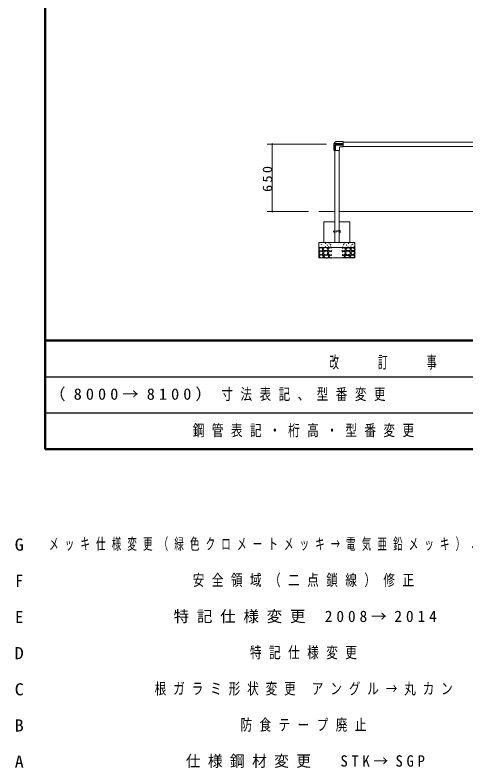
# Model space of a CAD drawing. Units: millimetres, scale not verified. Extents: x -19540 to 0, y -3090 to 13350.
# Drawn here: x -19540 to -15176, y -3086 to 4200 of the extents above; entities that cross this region are included whole.
import ezdxf
from ezdxf.enums import TextEntityAlignment as Align

# ---------------------------------------------------------------- set-up
doc = ezdxf.new("R2010")
doc.units = ezdxf.units.MM
for name, color, linetype, lineweight in [('A3図枠', 7, 'Continuous', 25), ('線', 2, 'Continuous', 25), ('補助', 2, 'Continuous', 13)]:
    doc.layers.add(name, color=color, linetype=linetype, lineweight=lineweight)
doc.layers.add('DEFPOINTS_4', color=57, linetype='Continuous')
doc.layers.add('図面プロファイル', color=7, linetype='Continuous')
doc.styles.add('ＭＳ ゴシック', font='')
doc.styles.get('ＭＳ ゴシック').set_extended_font_data('MS Gothic')

# ---------------------------------------------------------------- blocks, each defined once
blk = doc.blocks.new('dimension_origin')
at = {"color": 0, "linetype": 'Continuous', "lineweight": -2}
blk.add_circle((0, 0), 1.25, dxfattribs=at)

msp = doc.modelspace()

# ---------------------------------------------------------------- linework, layer by layer
at = {"layer": 'A3図枠', "lineweight": 50}
for p, q in [((-19250, 13350), (-19250, 0)), ((-19250, 1050), (0, 1050)), ((-19250, 0), (0, 0))]:
    msp.add_line(p, q, dxfattribs=at)
at = {"layer": 'A3図枠'}
for p, q in [((-19250, 700), (-12175, 700)), ((-19250, 350), (-12175, 350))]:
    msp.add_line(p, q, dxfattribs=at)
at = {"layer": '線', "color": 7, "lineweight": 13}
for p, q in [((-16455.5, 2955), (-16455.5, 2945)), ((-16451.5, 2943), (-16451.5, 2892)), ((-16425, 2976.5), (-16367, 2976.5)), ((-16398.5, 2921.5), (-16398.5, 2892)), ((-16396.5, 2923.5), (-16367, 2923.5)), ((-16365, 2974.5), (-16365, 2925.5)), ((-16365, 2971.35), (-14871, 2971.35)), ((-16365, 2928.65), (-14871, 2928.65)), ((-16449.5, 2890), (-16400.5, 2890)), ((-16446.35, 2110.51), (-16446.35, 2890)), ((-16403.65, 2114.557), (-16403.65, 2890)), ((-16600, 2300), (-16446.35, 2300)), ((-16403.65, 2300), (-14846.35, 2300)), ((-16550, 2200), (-16550, 2000)), ((-16550, 2200), (-16446.35, 2200)), ((-16403.65, 2200), (-16300, 2200)), ((-16300, 2200), (-16300, 2000)), ((-16398.97, 2115), (-16451.972, 2109.978)), ((-16398.034, 2105), (-16451.032, 2100.022)), ((-16446.35, 2000), (-16446.35, 2100.462)), ((-16403.65, 2000), (-16403.65, 2104.472)), ((-16600, 2000), (-16600, 1850)), ((-16600, 2000), (-16250, 2000)), ((-16446.35, 2000), (-16403.65, 2000)), ((-16250, 2000), (-16250, 1850)), ((-16600, 1950), (-16250, 1950)), ((-16600, 1850), (-16250, 1850))]:
    msp.add_line(p, q, dxfattribs=at)
at = {"layer": '線'}
for p, q in [((-16453.5, 2957), (-16365, 2957)), ((-16453.5, 2943), (-16450.368, 2943)), ((-16450.368, 2892), (-16450.368, 2943)), ((-16441.041, 2892), (-16441.041, 2943)), ((-16441.041, 2943), (-16365, 2943)), ((-16438.123, 2890), (-16438.123, 2943)), ((-16446.35, 2099.495), (-16451.967, 2100.022)), ((-16398.946, 2095.047), (-16403.65, 2095.488))]:
    msp.add_line(p, q, dxfattribs=at)
at = {"layer": '線', "color": 7, "lineweight": 13}
msp.add_lwpolyline([(-16425, 2976.5), (-16428.423, 2976.278), (-16431.788, 2975.616), (-16435.04, 2974.525), (-16438.123, 2973.023), (-16441.563, 2970.686), (-16444.595, 2967.84), (-16447.145, 2964.555), (-16449.149, 2960.912), (-16450.559, 2957)], dxfattribs=at)
at = {"layer": '線'}
for points in [[(-16577.551, 1949.402), (-16584.014, 1946.862), (-16590.225, 1943.382), (-16596.083, 1939.344), (-16599.731, 1933.877), (-16598.719, 1926.294), (-16593.711, 1919.935), (-16586.845, 1917.345), (-16579.136, 1917.084), (-16571.523, 1917.688), (-16565.194, 1920.252), (-16561.442, 1925.538), (-16560.125, 1931.976), (-16560.973, 1937.181), (-16563.927, 1942.115), (-16570.087, 1946.942)], [(-16580.086, 1916.45), (-16585.415, 1913.657), (-16590.859, 1909.479), (-16597.308, 1902.659), (-16599.731, 1895.855), (-16596.103, 1891.027), (-16589.592, 1886.666), (-16582.954, 1882.379), (-16576.284, 1880.329), (-16568.64, 1882.776), (-16562.343, 1889.201), (-16559.236, 1897.478), (-16560.759, 1905.994), (-16568.917, 1913.245)], [(-16538.127, 1949.493), (-16543.032, 1948.876), (-16548.669, 1946.79), (-16556.64, 1941.002), (-16560.292, 1934.086), (-16559.417, 1930.124), (-16555.696, 1925.707), (-16546.205, 1920.934), (-16536.235, 1919.49), (-16528.885, 1919.318), (-16521.369, 1920.842), (-16513.77, 1925.456), (-16510.016, 1931.653), (-16510.986, 1936.306), (-16515.693, 1941.654), (-16526.361, 1947.861)], [(-16550.831, 1885.163), (-16538.242, 1878.307), (-16524.883, 1877.324), (-16514.599, 1884.778), (-16509.747, 1896.515), (-16512.027, 1907.293), (-16518.936, 1915.436), (-16527.761, 1918.869), (-16538.938, 1917.598), (-16552.692, 1909.543), (-16558.669, 1898.678), (-16556.034, 1891.484)], [(-16299.169, 1885.163), (-16311.758, 1878.307), (-16325.117, 1877.324), (-16335.401, 1884.778), (-16340.253, 1896.515), (-16337.973, 1907.293), (-16331.064, 1915.436), (-16322.239, 1918.869), (-16311.062, 1917.598), (-16297.308, 1909.543), (-16291.331, 1898.678), (-16293.966, 1891.484)], [(-16311.873, 1949.493), (-16306.968, 1948.876), (-16301.331, 1946.79), (-16293.36, 1941.002), (-16289.708, 1934.086), (-16290.583, 1930.124), (-16294.304, 1925.707), (-16303.795, 1920.934), (-16313.765, 1919.49), (-16321.115, 1919.318), (-16328.631, 1920.842), (-16336.23, 1925.456), (-16339.984, 1931.653), (-16339.014, 1936.306), (-16334.307, 1941.654), (-16323.639, 1947.861)], [(-16269.914, 1916.45), (-16264.585, 1913.657), (-16259.141, 1909.479), (-16252.692, 1902.659), (-16250.269, 1895.855), (-16253.897, 1891.027), (-16260.408, 1886.666), (-16267.046, 1882.379), (-16273.716, 1880.329), (-16281.36, 1882.776), (-16287.657, 1889.201), (-16290.764, 1897.478), (-16289.241, 1905.994), (-16281.083, 1913.245)], [(-16272.449, 1949.402), (-16265.986, 1946.862), (-16259.775, 1943.382), (-16253.917, 1939.344), (-16250.269, 1933.877), (-16251.281, 1926.294), (-16256.289, 1919.935), (-16263.155, 1917.345), (-16270.864, 1917.084), (-16278.477, 1917.688), (-16284.806, 1920.252), (-16288.558, 1925.538), (-16289.875, 1931.976), (-16289.027, 1937.181), (-16286.073, 1942.115), (-16279.913, 1946.942)], [(-16580.905, 1880.517), (-16592.225, 1874.498), (-16599.036, 1865.683), (-16590.549, 1854.413), (-16572.114, 1850.299), (-16557.761, 1856.41), (-16552.335, 1866.782), (-16563.117, 1875.89)], [(-16523.802, 1876.373), (-16531.337, 1876.999), (-16539.479, 1875.562), (-16548.406, 1871.504), (-16552.723, 1866.102), (-16550.037, 1861.419), (-16544.074, 1856.912), (-16537.595, 1853.068), (-16530.289, 1850.695), (-16518.44, 1850.928), (-16508.124, 1855.02), (-16503.421, 1859.827), (-16501.367, 1865.561), (-16502.427, 1870.709), (-16506.503, 1875.292), (-16514.901, 1877.832)], [(-16326.198, 1876.373), (-16318.663, 1876.999), (-16310.521, 1875.562), (-16301.594, 1871.504), (-16297.277, 1866.102), (-16299.963, 1861.419), (-16305.926, 1856.912), (-16312.405, 1853.068), (-16319.711, 1850.695), (-16331.56, 1850.928), (-16341.876, 1855.02), (-16346.579, 1859.827), (-16348.633, 1865.561), (-16347.573, 1870.709), (-16343.497, 1875.292), (-16335.099, 1877.832)], [(-16269.095, 1880.517), (-16257.775, 1874.498), (-16250.964, 1865.683), (-16259.451, 1854.413), (-16277.886, 1850.299), (-16292.239, 1856.41), (-16297.665, 1866.782), (-16286.883, 1875.89)]]:
    msp.add_lwpolyline(points, close=True, dxfattribs=at)
for points in [[(-16475, 1943.299), (-16483.427, 1948.154), (-16492.11, 1949.636), (-16497.73, 1947.948), (-16502.883, 1944.249), (-16507.355, 1938.941), (-16509.22, 1932.209), (-16505.552, 1923.439), (-16497.496, 1917), (-16489.197, 1914.621), (-16481.971, 1915.733), (-16477.921, 1919.109), (-16475, 1923.654)], [(-16475.317, 1907.178), (-16482.457, 1912.64), (-16490.526, 1915.099), (-16497.231, 1913.875), (-16503.199, 1910.03), (-16507.592, 1904.248), (-16509.22, 1897.039), (-16506.556, 1888.431), (-16500.348, 1881.513), (-16492.709, 1877.642), (-16485.139, 1876.761), (-16479.985, 1878.2), (-16475.317, 1880.88)], [(-16375, 1943.299), (-16366.573, 1948.154), (-16357.89, 1949.636), (-16352.271, 1947.948), (-16347.117, 1944.249), (-16342.645, 1938.941), (-16340.78, 1932.209), (-16344.448, 1923.439), (-16352.504, 1917), (-16360.803, 1914.621), (-16368.029, 1915.733), (-16372.079, 1919.109), (-16375, 1923.654)], [(-16374.683, 1907.178), (-16367.543, 1912.64), (-16359.474, 1915.099), (-16352.769, 1913.875), (-16346.801, 1910.03), (-16342.408, 1904.248), (-16340.78, 1897.039), (-16343.444, 1888.431), (-16349.652, 1881.513), (-16357.291, 1877.642), (-16364.861, 1876.761), (-16370.015, 1878.2), (-16374.683, 1880.88)], [(-16475, 1872.642), (-16481.018, 1875.96), (-16488.307, 1876.761), (-16497.024, 1872.427), (-16501.298, 1865.671), (-16500.686, 1862.001), (-16497.813, 1857.75), (-16490.651, 1852.278), (-16483.238, 1850.462), (-16478.942, 1851.514), (-16475, 1853.631)], [(-16375, 1872.642), (-16368.982, 1875.96), (-16361.692, 1876.761), (-16352.976, 1872.427), (-16348.702, 1865.671), (-16349.314, 1862.001), (-16352.187, 1857.75), (-16359.349, 1852.278), (-16366.762, 1850.462), (-16371.058, 1851.514), (-16375, 1853.631)]]:
    msp.add_lwpolyline(points, dxfattribs=at)
for centre, radius in [((-16380, 2950), 4), ((-16593.394, 1992.177), 1), ((-16574.383, 1980.77), 1), ((-16547.451, 1973.483), 1), ((-16536.044, 1989.959), 1), ((-16516.504, 1973.549), 1), ((-16497.583, 1994.091), 1), ((-16487.582, 1977.063), 1), ((-16362.418, 1977.063), 1), ((-16352.417, 1994.091), 1), ((-16333.496, 1973.549), 1), ((-16313.956, 1989.959), 1), ((-16302.549, 1973.483), 1), ((-16275.617, 1980.77), 1), ((-16256.606, 1992.177), 1), ((-16590.225, 1957.323), 1), ((-16561.392, 1963.977), 1), ((-16532.559, 1956.373), 1), ((-16504.881, 1956.521), 1), ((-16482.717, 1955.98), 1), ((-16367.283, 1955.98), 1), ((-16345.119, 1956.521), 1), ((-16317.441, 1956.373), 1), ((-16288.608, 1963.977), 1), ((-16259.775, 1957.323), 1)]:
    msp.add_circle(centre, radius, dxfattribs=at)
at = {"layer": '線', "color": 7, "lineweight": 13}
for centre, radius, start, end in [((-16453.5, 2955), 2, 90, 180), ((-16453.5, 2945), 2, 180, 270), ((-16396.5, 2921.5), 2, 90, 180), ((-16367, 2974.5), 2, 0, 90), ((-16367, 2925.5), 2, 270, 0), ((-16449.5, 2892), 2, 180, 270), ((-16400.5, 2892), 2, 270, 0), ((-16451.5, 2105), 5, 95.41299, 275.36563)]:
    msp.add_arc(centre, radius, start, end, dxfattribs=at)
at = {"layer": '線'}
for centre, start, end in [((-16448.368, 2892), 180, 270), ((-16443.041, 2892), 270, 0)]:
    msp.add_arc(centre, 2, start, end, dxfattribs=at)
msp.add_ellipse((-16446.38, 2905), major_axis=(0, -4.004), ratio=0.706341, dxfattribs=at)
at = {"layer": '線', "color": 7, "lineweight": 13}
msp.add_ellipse((-16398.5, 2110), major_axis=(0, 5.022), ratio=0.995579, start_param=3.23482892, end_param=6.3797321, dxfattribs=at)
at = {"layer": '線'}
msp.add_ellipse((-16398.481, 2100.047), major_axis=(0, 5.022), ratio=0.995579, start_param=0.32389562, end_param=6.14999861, dxfattribs=at)
at = {"layer": '補助'}
for p, q in [((-16525, 2950), (-17100, 2950)), ((-17050, 2300), (-17050, 2950)), ((-16700, 2300), (-17100, 2300))]:
    msp.add_line(p, q, dxfattribs=at)

# ---------------------------------------------------------------- block references
at = {"layer": '補助', "xscale": 3.33, "yscale": 3.33}
for p, rotation in [((-17050, 2950), 270), ((-17050, 2300), 90)]:
    msp.add_blockref('dimension_origin', p, dxfattribs=dict(at, rotation=rotation))

# ---------------------------------------------------------------- texts
at = {"layer": 'A3図枠', "color": 4, "insert": (-15712.5, 768.333), "char_height": 117.3, "attachment_point": 8, "style": 'ＭＳ ゴシック'}
msp.add_mtext('\\T1.64;\\W0.6;改\u3000\u3000訂\u3000\u3000事\u3000\u3000項', dxfattribs=at)
at = {"layer": 'DEFPOINTS_4', "insert": (-18383.571, 525), "char_height": 110, "attachment_point": 5, "style": 'ＭＳ ゴシック'}
msp.add_mtext('\\T1.5;\\W1.05;（8000→8100）', dxfattribs=at)
at = {"layer": '図面プロファイル', "style": 'ＭＳ ゴシック'}
for s, width, p in [('G', 1.1, (-19500, -925)), ('F', 0.95, (-19500, -1275)), ('D', 1.1, (-19500, -1975)), ('C', 1.1, (-19500, -2325)), ('B', 1.1, (-19500, -2675)), ('A', 1.1, (-19500, -3025))]:
    msp.add_text(s, height=117.3, dxfattribs=dict(at, width=width)).set_placement(p, align=Align.MIDDLE_CENTER)
msp.add_text('E', height=117.3, dxfattribs=at).set_placement((-19500, -1625), align=Align.MIDDLE_CENTER)
at = {"layer": '図面プロファイル', "char_height": 110, "attachment_point": 5, "style": 'ＭＳ ゴシック'}
for s, insert in [('\\T1.64;\\W0.75;寸法表記、型番変更', (-16712.5, 525)), ('\\T1.64;\\W0.75;鋼管表記・桁高・型番変更', (-16712.5, 175)), ('\\T1.64;\\W0.6;メッキ仕様変更（緑色クロメートメッキ→電気亜鉛メッキ）、鋼管表削除', (-16712.5, -925)), ('\\T1.64;\\W0.75;安全領域（二点鎖線）修正', (-16712.5, -1275)), ('\\T1.5;特記仕様変更\\~2008→2014', (-16712.5, -1625)), ('\\T1.64;\\W0.75;特記仕様変更', (-16712.5, -1975)), ('\\T1.59;\\W0.75;根ガラミ形状変更\\~アングル→丸カン', (-16712.5, -2325)), ('\\T1.64;\\W0.75;防食テープ廃止', (-16712.5, -2675)), ('\\T1.5;\\W0.95;仕様鋼材変更\u3000STK→SGP', (-16712.5, -3025))]:
    msp.add_mtext(s, dxfattribs=dict(at, insert=insert))
at = {"layer": '補助', "insert": (-17051, 2625), "char_height": 91.64, "attachment_point": 8, "rotation": 90, "style": 'ＭＳ ゴシック'}
msp.add_mtext('\\T1.33;\\W1.1;650', dxfattribs=at)

doc.saveas('drawing.dxf')
